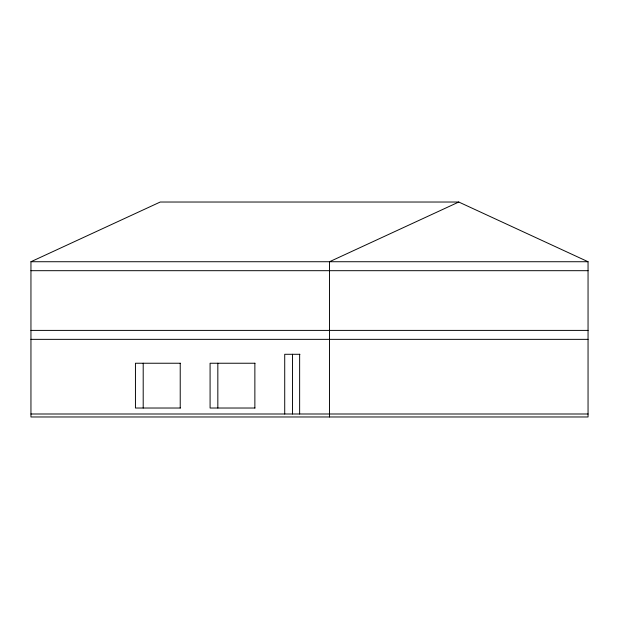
<?xml version="1.0" encoding="UTF-8"?>
<svg xmlns="http://www.w3.org/2000/svg" width="619" height="619" viewBox="0 0 619 619"><rect width="100%" height="100%" fill="white"/><g stroke="black" fill="none" stroke-linecap="round" stroke-linejoin="round"><path stroke-width="0.93" d="M30.95 261.729L160.228 202.026L458.772 202.026L588.05 261.729L588.05 416.974L30.95 416.974L30.95 261.729L588.05 261.729M458.772 202.026L329.501 261.729L329.501 416.974M30.95 270.689L588.05 270.689M30.95 330.399L588.05 330.399M30.95 339.351L588.05 339.351M299.936 354.285L284.717 354.285L284.717 413.995M180.361 363.237L135.445 363.237L135.445 408.022L180.361 408.022M254.997 363.237L210.081 363.237L210.081 408.022L254.997 408.022M30.95 413.995L588.05 413.995M299.642 354.285L299.642 413.995M292.47 354.285L292.47 413.995M254.866 363.237L254.866 408.022M217.834 363.237L217.834 408.022M180.222 363.237L180.222 408.022M143.198 363.237L143.198 408.022"/></g></svg>
